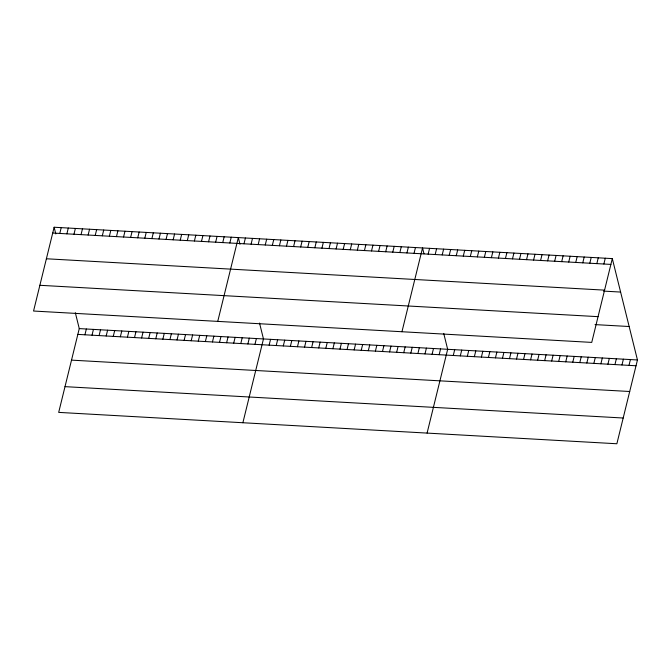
<?xml version="1.0" encoding="UTF-8"?>
<svg xmlns="http://www.w3.org/2000/svg" width="671" height="671" viewBox="0 0 671 671"><rect width="100%" height="100%" fill="white"/><g stroke="black" fill="none" stroke-linecap="round" stroke-linejoin="round"><path stroke-width="1.01" d="M54.133 227.243L33.55 311.034L591.738 342.403L612.313 258.612L54.133 227.243L55.794 233.936M59.794 233.433L61.212 227.637M66.874 233.835L68.299 228.039M73.961 234.229L75.387 228.434M81.048 234.624L82.466 228.836M88.127 235.026L89.553 229.23M95.215 235.42L96.641 229.633M75.328 312.711L79.262 328.597L58.687 412.388L616.867 443.757L637.45 359.966L612.313 258.612M102.302 235.823L103.72 230.027M84.923 334.787L86.349 329M109.381 236.217L110.807 230.43M92.011 335.19L93.437 329.394M116.469 236.62L117.895 230.824M99.098 335.584L100.516 329.796M123.556 237.014L124.974 231.227M106.177 335.986L107.603 330.191M130.635 237.417L132.061 231.621M113.265 336.381L114.691 330.593M137.723 237.811L139.149 232.023M120.352 336.783L121.77 330.988M144.81 238.213L146.228 232.418M127.431 337.178L128.857 331.39M151.889 238.608L153.315 232.82M134.519 337.58L135.945 331.784M158.977 239.01L160.403 233.214M141.606 337.974L143.024 332.179M166.064 239.404L167.482 233.609M148.685 338.377L150.111 332.581M173.143 239.807L174.569 234.011M155.773 338.771L157.199 332.975M180.231 240.201L181.656 234.405M162.86 339.174L164.278 333.378M187.318 240.595L188.736 234.808M169.939 339.568L171.365 333.772M194.397 240.998L195.823 235.202M177.027 339.962L178.452 334.175M201.485 241.392L202.91 235.605M184.114 340.365L185.531 334.569M208.572 241.795L209.989 235.999M191.193 340.759L192.619 334.972M215.651 242.189L217.077 236.402M198.281 341.162L199.706 335.366M222.738 242.592L224.164 236.796M205.368 341.556L206.785 335.768M229.826 242.986L231.243 237.198M212.447 341.958L213.873 336.163M217.748 321.384L238.331 237.593L239.992 244.286M219.534 342.353L220.96 336.565M243.992 243.783L245.418 237.995M226.622 342.755L228.039 336.959M251.08 244.185L252.497 238.39M233.701 343.149L235.127 337.362M258.167 244.58L259.585 238.792M240.788 343.552L242.214 337.756M265.246 244.982L266.672 239.186M247.876 343.946L249.293 338.159M272.334 245.376L273.751 239.581M254.955 344.349L256.381 338.553M279.421 245.779L280.839 239.983M242.885 422.738L263.468 338.947L259.526 323.061M286.5 246.173L287.926 240.377M269.13 345.146L270.547 339.35M293.588 246.576L295.005 240.78M276.209 345.54L277.635 339.744M300.675 246.97L302.093 241.174M283.296 345.934L284.722 340.147M307.754 247.364L309.18 241.577M290.384 346.337L291.801 340.541M314.842 247.767L316.259 241.971M297.463 346.731L298.889 340.943M321.929 248.161L323.347 242.374M304.55 347.133L305.976 341.338M329.008 248.564L330.434 242.768M311.638 347.528L313.055 341.74M336.096 248.958L337.521 243.17M318.717 347.93L320.142 342.135M343.183 249.36L344.6 243.565M325.804 348.324L327.23 342.537M350.262 249.755L351.688 243.967M332.891 348.727L334.309 342.931M357.349 250.157L358.775 244.361M339.971 349.121L341.396 343.334M364.437 250.551L365.854 244.764M347.058 349.524L348.484 343.728M371.516 250.954L372.942 245.158M354.145 349.918L355.563 344.131M378.603 251.348L380.029 245.561M361.224 350.321L362.65 344.525M385.691 251.751L387.108 245.955M368.312 350.715L369.738 344.919M392.77 252.145L394.196 246.349M375.399 351.118L376.817 345.322M399.857 252.548L401.283 246.752M382.478 351.512L383.904 345.716M406.945 252.942L408.362 247.146M389.566 351.914L390.992 346.119M414.024 253.344L415.45 247.549M396.653 352.309L398.071 346.513M401.954 331.734L422.537 247.943L423.988 253.797M403.732 352.703L405.158 346.915M428.14 254.133L429.566 248.337M410.82 353.105L412.246 347.31M435.169 254.527L436.595 248.74M417.907 353.5L419.325 347.712M442.197 254.921L443.623 249.134M424.986 353.902L426.412 348.106M449.226 255.315L450.652 249.528M432.074 354.296L433.5 348.509M456.255 255.71L457.681 249.922M463.284 256.112L464.709 250.317M439.161 354.699L440.579 348.903M470.312 256.507L471.738 250.711M427.083 433.089L447.666 349.306L443.724 333.412M477.341 256.901L478.767 251.105M453.269 355.487L454.695 349.7M484.37 257.295L485.796 251.499M460.306 355.882L461.723 350.094M491.398 257.689L492.824 251.893M467.335 356.284L468.752 350.488M498.427 258.083L499.853 252.288M474.363 356.678L475.781 350.883M505.456 258.478L506.882 252.69M481.392 357.073L482.81 351.277M512.485 258.872L513.911 253.084M488.421 357.467L489.838 351.671M519.513 259.266L520.939 253.479M495.45 357.861L496.867 352.065M526.542 259.66L527.968 253.873M502.478 358.255L503.896 352.46M533.571 260.063L534.997 254.267M509.507 358.649L510.925 352.862M540.6 260.457L542.025 254.661M516.536 359.044L517.953 353.256M547.637 260.851L549.054 255.055M523.565 359.438L524.982 353.651M554.665 261.245L556.083 255.45M530.593 359.832L532.011 354.045M561.694 261.64L563.112 255.844M537.622 360.235L539.048 354.439M568.723 262.034L570.14 256.238M544.651 360.629L546.077 354.833M575.752 262.428L577.169 256.632M551.679 361.023L553.105 355.227M582.78 262.822L584.198 257.035M558.708 361.417L560.134 355.622M589.809 263.217L591.226 257.429M565.737 361.812L567.163 356.016M596.838 263.611L598.255 257.823M572.766 362.206L574.191 356.41M603.866 264.005L605.284 258.218M579.794 362.6L581.22 356.804M586.823 362.994L588.249 357.207M593.852 363.388L595.278 357.601M600.88 363.783L602.306 357.995M607.909 364.185L609.335 358.389M614.938 364.579L616.364 358.784M621.967 364.974L623.393 359.178M628.995 365.368L630.421 359.572M52.707 233.038L610.895 264.408M46.383 258.771L604.571 290.14M603.539 291.097L620.608 292.061M39.874 285.292L598.054 316.662M595.018 324.605L629.155 326.517M79.262 328.597L637.45 359.966M77.844 334.393L636.024 365.762M71.52 360.134L629.708 391.503M65.003 386.647L623.191 418.016"/></g></svg>
